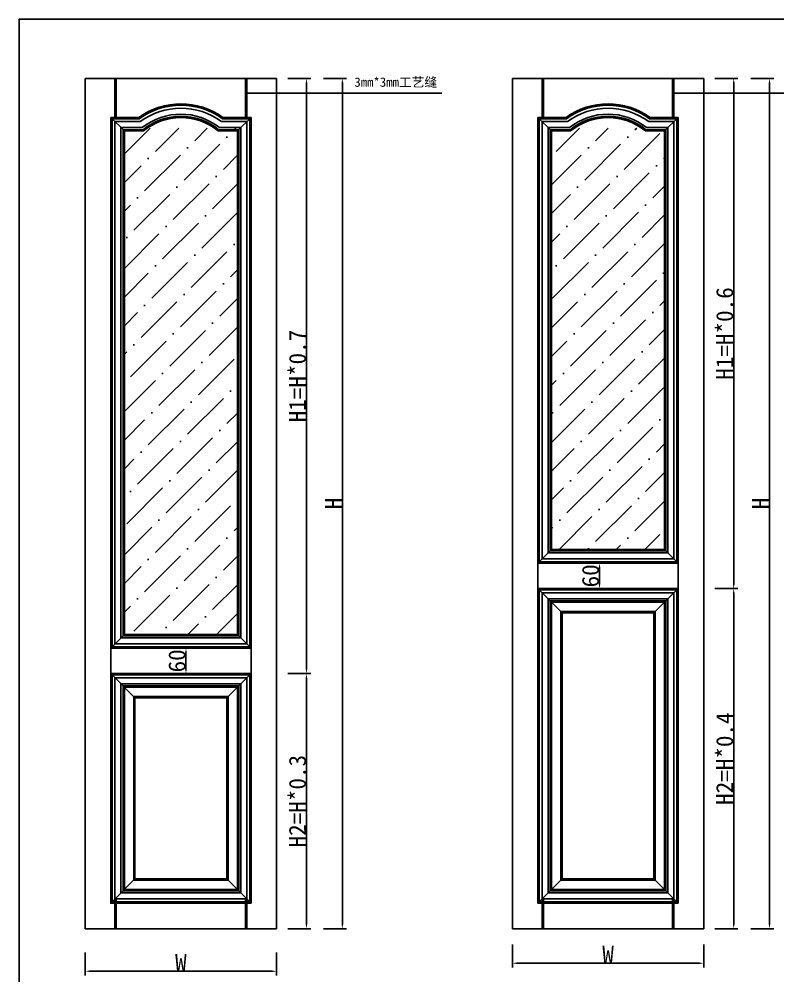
# Model space of a CAD drawing. Header units: millimetres. Extents: x 85186 to 129000, y -77269 to -36327.
# Drawn here: x 115951 to 117736, y -48474 to -46224 of the extents above; entities that cross this region are included whole.
import ezdxf

# ---------------------------------------------------------------- set-up
doc = ezdxf.new("R2010")
doc.units = ezdxf.units.MM
doc.styles.get("Standard").update_dxf_attribs({"font": 'SimSun.ttf'})
doc.styles.add('ZB_宋体', font='SimSun.ttf')
doc.dimstyles.new('客来福标注小', dxfattribs={"dimscale": 20, "dimtxt": 2, "dimasz": 0.5, "dimexe": 0.5, "dimexo": 0, "dimgap": 0.05, "dimtad": 1, "dimdec": 0, "dimzin": 0, "dimdsep": 46, "dimtxsty": 'Standard', "dimcen": 0, "dimclrd": 256, "dimclre": 256, "dimclrt": 256, "dimadec": 0, "dimazin": 0, "dimtfac": 1, "dimtdec": 0, "dimtofl": 0, "dimtmove": 1, "dimatfit": 3, "dimfxl": 2.2, "dimfxlon": 1, "dimtolj": 1, "dimtzin": 0, "dimarcsym": 0})
pattern_1 = [(45, (27729.256, -76683.466), (25.25697, 92.608891), [119.0625, -23.8125, 0, -23.8125])]

# ---------------------------------------------------------------- blocks, each defined once
blk = doc.blocks.new('*D1255')
at = {"lineweight": -2, "transparency": 16777216}
for p, q in [((116667.7, -46363.2), (116721.7, -46363.2)), ((116711.7, -46373.2), (116711.7, -48353.2)), ((116667.7, -48363.2), (116721.7, -48363.2))]:
    blk.add_line(p, q, dxfattribs=at)
at = {"transparency": 16777216}
for points in [[(116710, -46373.2), (116713.3, -46373.2), (116711.7, -46363.2)], [(116710, -48353.2), (116713.3, -48353.2), (116711.7, -48363.2)]]:
    blk.add_solid(points, dxfattribs=at)
at = {"layer": 'Defpoints', "color": 0, "transparency": 16777216}
for p in [(116601.2, -46363.2), (116601.2, -48363.2), (116711.7, -48363.2)]:
    blk.add_point(p, dxfattribs=at)
at = {"transparency": 16777216, "insert": (116690.7, -47363.2), "char_height": 40, "attachment_point": 5, "rotation": 90, "style": 'ZB_宋体'}
blk.add_mtext('\\A1;H', dxfattribs=at)
blk = doc.blocks.new('*D1256')
at = {"lineweight": -2, "transparency": 16777216}
for p, q in [((116583.3, -47763.2), (116637.3, -47763.2)), ((116627.3, -47773.2), (116627.3, -48353.2)), ((116583.3, -48363.2), (116637.3, -48363.2))]:
    blk.add_line(p, q, dxfattribs=at)
at = {"transparency": 16777216}
for points in [[(116625.6, -47773.2), (116629, -47773.2), (116627.3, -47763.2)], [(116625.6, -48353.2), (116629, -48353.2), (116627.3, -48363.2)]]:
    blk.add_solid(points, dxfattribs=at)
at = {"layer": 'Defpoints', "color": 0, "transparency": 16777216}
for p in [(116496.8, -47763.2), (116556.8, -48363.2), (116627.3, -48363.2)]:
    blk.add_point(p, dxfattribs=at)
at = {"transparency": 16777216, "insert": (116606.3, -48063.2), "char_height": 40, "attachment_point": 5, "rotation": 90, "style": 'ZB_宋体'}
blk.add_mtext('\\A1;H2=H*0.3', dxfattribs=at)
blk = doc.blocks.new('*D1750')
at = {"lineweight": -2, "transparency": 16777216}
for p, q in [((116583.3, -46363.2), (116637.3, -46363.2)), ((116627.3, -47753.2), (116627.3, -46373.2)), ((116583.3, -47763.2), (116637.3, -47763.2))]:
    blk.add_line(p, q, dxfattribs=at)
at = {"transparency": 16777216}
for points in [[(116625.6, -46373.2), (116629, -46373.2), (116627.3, -46363.2)], [(116625.6, -47753.2), (116629, -47753.2), (116627.3, -47763.2)]]:
    blk.add_solid(points, dxfattribs=at)
at = {"layer": 'Defpoints', "color": 0, "transparency": 16777216}
for p in [(116496.8, -46363.2), (116627.3, -46363.2), (116496.8, -47763.2)]:
    blk.add_point(p, dxfattribs=at)
at = {"transparency": 16777216, "insert": (116606.3, -47063.2), "char_height": 40, "attachment_point": 5, "rotation": 90, "style": 'ZB_宋体'}
blk.add_mtext('\\A1;H1=H*0.7', dxfattribs=at)
blk = doc.blocks.new('*D1751')
at = {"lineweight": -2, "transparency": 16777216}
for p, q in [((116106.8, -48419.3), (116106.8, -48473.3)), ((116556.8, -48419.3), (116556.8, -48473.3)), ((116116.8, -48463.3), (116546.8, -48463.3))]:
    blk.add_line(p, q, dxfattribs=at)
at = {"transparency": 16777216}
for points in [[(116116.8, -48461.6), (116116.8, -48465), (116106.8, -48463.3)], [(116546.8, -48461.6), (116546.8, -48465), (116556.8, -48463.3)]]:
    blk.add_solid(points, dxfattribs=at)
at = {"layer": 'Defpoints', "color": 0, "transparency": 16777216}
for p in [(116106.8, -48300.9), (116556.8, -48300.9), (116556.8, -48463.3)]:
    blk.add_point(p, dxfattribs=at)
at = {"transparency": 16777216, "insert": (116331.8, -48442.3), "char_height": 40, "attachment_point": 5}
blk.add_mtext('\\A1;W', dxfattribs=at)
blk = doc.blocks.new('*D1247')
at = {"lineweight": -2, "transparency": 16777216}
for p, q in [((117672.6, -46363.2), (117726.6, -46363.2)), ((117716.6, -46373.2), (117716.6, -48353.2)), ((117672.6, -48363.2), (117726.6, -48363.2))]:
    blk.add_line(p, q, dxfattribs=at)
at = {"transparency": 16777216}
for points in [[(117715, -46373.2), (117718.3, -46373.2), (117716.6, -46363.2)], [(117715, -48353.2), (117718.3, -48353.2), (117716.6, -48363.2)]]:
    blk.add_solid(points, dxfattribs=at)
at = {"layer": 'Defpoints', "color": 0, "transparency": 16777216}
for p in [(117606.2, -46363.2), (117606.2, -48363.2), (117716.6, -48363.2)]:
    blk.add_point(p, dxfattribs=at)
at = {"transparency": 16777216, "insert": (117695.6, -47363.2), "char_height": 40, "attachment_point": 5, "rotation": 90, "style": 'ZB_宋体'}
blk.add_mtext('\\A1;H', dxfattribs=at)
blk = doc.blocks.new('*D1248')
at = {"lineweight": -2, "transparency": 16777216}
for p, q in [((117588.3, -47563.2), (117642.3, -47563.2)), ((117632.3, -47573.2), (117632.3, -48353.2)), ((117588.3, -48363.2), (117642.3, -48363.2))]:
    blk.add_line(p, q, dxfattribs=at)
at = {"transparency": 16777216}
for points in [[(117630.6, -47573.2), (117634, -47573.2), (117632.3, -47563.2)], [(117630.6, -48353.2), (117634, -48353.2), (117632.3, -48363.2)]]:
    blk.add_solid(points, dxfattribs=at)
at = {"layer": 'Defpoints', "color": 0, "transparency": 16777216}
for p in [(117501.8, -47563.2), (117561.8, -48363.2), (117632.3, -48363.2)]:
    blk.add_point(p, dxfattribs=at)
at = {"transparency": 16777216, "insert": (117611.3, -47963.2), "char_height": 40, "attachment_point": 5, "rotation": 90, "style": 'ZB_宋体'}
blk.add_mtext('\\A1;H2=H*0.4', dxfattribs=at)
blk = doc.blocks.new('*D1736')
at = {"lineweight": -2, "transparency": 16777216}
for p, q in [((117588.3, -46363.2), (117642.3, -46363.2)), ((117632.3, -47553.2), (117632.3, -46373.2)), ((117588.3, -47563.2), (117642.3, -47563.2))]:
    blk.add_line(p, q, dxfattribs=at)
at = {"transparency": 16777216}
for points in [[(117630.6, -46373.2), (117634, -46373.2), (117632.3, -46363.2)], [(117630.6, -47553.2), (117634, -47553.2), (117632.3, -47563.2)]]:
    blk.add_solid(points, dxfattribs=at)
at = {"layer": 'Defpoints', "color": 0, "transparency": 16777216}
for p in [(117501.8, -46363.2), (117632.3, -46363.2), (117501.8, -47563.2)]:
    blk.add_point(p, dxfattribs=at)
at = {"transparency": 16777216, "insert": (117611.3, -46963.2), "char_height": 40, "attachment_point": 5, "rotation": 90, "style": 'ZB_宋体'}
blk.add_mtext('\\A1;H1=H*0.6', dxfattribs=at)
blk = doc.blocks.new('*D1737')
at = {"lineweight": -2, "transparency": 16777216}
for p, q in [((117111.8, -48400.4), (117111.8, -48454.4)), ((117561.8, -48400.4), (117561.8, -48454.4)), ((117121.8, -48444.4), (117551.8, -48444.4))]:
    blk.add_line(p, q, dxfattribs=at)
at = {"transparency": 16777216}
for points in [[(117121.8, -48442.7), (117121.8, -48446.1), (117111.8, -48444.4)], [(117551.8, -48442.7), (117551.8, -48446.1), (117561.8, -48444.4)]]:
    blk.add_solid(points, dxfattribs=at)
at = {"layer": 'Defpoints', "color": 0, "transparency": 16777216}
for p in [(117111.8, -48282), (117561.8, -48282), (117561.8, -48444.4)]:
    blk.add_point(p, dxfattribs=at)
at = {"transparency": 16777216, "insert": (117336.8, -48423.4), "char_height": 40, "attachment_point": 5}
blk.add_mtext('\\A1;W', dxfattribs=at)
blk = doc.blocks.new('*D1740')
at = {"lineweight": -2, "transparency": 16777216}
for p, q in [((116387.8, -47703.2), (116333.8, -47703.2)), ((116343.8, -47753.2), (116343.8, -47713.2)), ((116387.8, -47763.2), (116333.8, -47763.2))]:
    blk.add_line(p, q, dxfattribs=at)
at = {"transparency": 16777216}
for points in [[(116342.2, -47713.2), (116345.5, -47713.2), (116343.8, -47703.2)], [(116342.2, -47753.2), (116345.5, -47753.2), (116343.8, -47763.2)]]:
    blk.add_solid(points, dxfattribs=at)
at = {"layer": 'Defpoints', "color": 0, "transparency": 16777216}
for p in [(116343.8, -47703.2), (116496.8, -47703.2), (116496.8, -47763.2)]:
    blk.add_point(p, dxfattribs=at)
at = {"transparency": 16777216, "insert": (116322.8, -47733.2), "char_height": 40, "attachment_point": 5, "rotation": 90, "style": 'ZB_宋体'}
blk.add_mtext('\\A1;60', dxfattribs=at)
blk = doc.blocks.new('*D1741')
at = {"lineweight": -2, "transparency": 16777216}
for p, q in [((117355.7, -47503.2), (117306.6, -47503.2)), ((117316.6, -47513.2), (117316.6, -47553.2)), ((117355.7, -47563.2), (117306.6, -47563.2))]:
    blk.add_line(p, q, dxfattribs=at)
at = {"transparency": 16777216}
for points in [[(117314.9, -47513.2), (117318.3, -47513.2), (117316.6, -47503.2)], [(117314.9, -47553.2), (117318.3, -47553.2), (117316.6, -47563.2)]]:
    blk.add_solid(points, dxfattribs=at)
at = {"layer": 'Defpoints', "color": 0, "transparency": 16777216}
for p in [(117355.7, -47503.2), (117316.6, -47563.2), (117355.7, -47563.2)]:
    blk.add_point(p, dxfattribs=at)
at = {"transparency": 16777216, "insert": (117295.6, -47533.2), "char_height": 40, "attachment_point": 5, "rotation": 90, "style": 'ZB_宋体'}
blk.add_mtext('\\A1;60', dxfattribs=at)

msp = doc.modelspace()

# ---------------------------------------------------------------- hatches: boundary and pattern name
h = msp.add_hatch()
h.set_pattern_fill('ANSI36', color=4, scale=15)
h.set_pattern_definition(pattern_1)
h.paths.add_polyline_path([(116464.783, -47671.196), (116464.783, -46480.196), (116198.783, -46480.196), (116198.783, -47671.196)])
h = msp.add_hatch()
h.set_pattern_fill('ANSI36', color=4, scale=15)
h.set_pattern_definition(pattern_1)
h.paths.add_polyline_path([(117469.782, -47471.196), (117469.782, -46480.196), (117203.782, -46480.196), (117203.782, -47471.196)])

# ---------------------------------------------------------------- linework, layer by layer
at = {"color": 0}
for p, q in [((118968.359, -46223.772), (115951.261, -46223.772)), ((115951.261, -46223.772), (118968.359, -46223.772)), ((118968.359, -46223.772), (115951.261, -46223.772)), ((116232.941, -46454.884), (116166.783, -46454.884)), ((116236.201, -46464.884), (116176.783, -46464.884)), ((116486.783, -46464.884), (116427.366, -46464.884)), ((116496.783, -46454.884), (116430.626, -46454.884)), ((117237.94, -46454.884), (117171.782, -46454.884)), ((117241.199, -46464.884), (117181.782, -46464.884)), ((117491.782, -46464.884), (117432.364, -46464.884)), ((117501.782, -46454.884), (117435.624, -46454.884)), ((116243.796, -46486.884), (116198.783, -46486.884)), ((116464.783, -46486.884), (116419.771, -46486.884)), ((117248.795, -46486.884), (117203.782, -46486.884)), ((117469.782, -46486.884), (117424.769, -46486.884))]:
    msp.add_line(p, q, dxfattribs=at)
for p, q in [((117261.144, -46223.772), (116466.363, -46223.772)), ((117592.607, -46223.772), (117261.144, -46223.772)), ((117261.144, -46223.772), (118406.276, -46223.772)), ((118406.276, -46223.772), (117592.607, -46223.772)), ((116556.783, -46363.196), (116106.783, -46363.196)), ((116106.783, -46363.196), (116106.783, -47703.196)), ((116176.783, -46454.884), (116176.783, -46363.196)), ((116179.783, -46454.884), (116179.783, -46363.196)), ((116483.783, -46454.884), (116483.783, -46363.196)), ((116486.783, -46454.884), (116486.783, -46363.196)), ((116556.783, -47703.196), (116556.783, -46363.196)), ((117561.782, -46363.196), (117111.782, -46363.196)), ((117111.782, -46363.196), (117111.782, -47503.196)), ((117181.782, -46454.884), (117181.782, -46363.196)), ((117184.782, -46454.884), (117184.782, -46363.196)), ((117488.782, -46454.884), (117488.782, -46363.196)), ((117491.782, -46454.884), (117491.782, -46363.196)), ((117561.782, -47503.196), (117561.782, -46363.196)), ((116166.783, -46454.884), (116166.783, -47703.196)), ((116198.783, -46486.884), (116166.783, -46454.884)), ((116176.783, -46464.884), (116176.783, -47693.196)), ((116464.783, -46486.884), (116496.783, -46454.884)), ((116486.783, -47693.196), (116486.783, -46464.884)), ((116496.783, -47703.196), (116496.783, -46454.884)), ((117171.782, -46454.884), (117171.782, -47503.196)), ((117203.782, -46486.884), (117171.782, -46454.884)), ((117181.782, -46464.884), (117181.782, -47493.196)), ((117469.782, -46486.884), (117501.782, -46454.884)), ((117491.782, -47493.196), (117491.782, -46464.884)), ((117501.782, -47503.196), (117501.782, -46454.884)), ((116198.783, -46486.884), (116198.783, -47671.196)), ((116464.783, -47671.196), (116464.783, -46486.884)), ((117203.782, -46486.884), (117203.782, -47471.196)), ((117469.782, -47471.196), (117469.782, -46486.884)), ((117203.782, -47471.196), (117171.782, -47503.196)), ((117203.782, -47471.196), (117469.782, -47471.196)), ((117469.782, -47471.196), (117501.782, -47503.196)), ((117111.782, -47503.196), (117111.782, -48363.196)), ((117171.782, -47573.196), (117171.782, -47493.196)), ((117171.782, -47503.196), (117501.782, -47503.196)), ((117181.782, -47493.196), (117491.782, -47493.196)), ((117181.782, -47493.196), (117181.782, -47493.196)), ((117184.782, -47493.196), (117184.782, -47493.196)), ((117488.782, -47493.196), (117488.782, -47493.196)), ((117491.782, -47493.196), (117491.782, -47493.196)), ((117501.782, -47573.196), (117501.782, -47493.196)), ((117561.782, -48363.196), (117561.782, -47503.196)), ((117228.782, -47620.196), (117171.782, -47563.196)), ((117444.782, -47620.196), (117501.782, -47563.196)), ((116198.783, -47671.196), (116166.783, -47703.196)), ((116198.783, -47671.196), (116464.783, -47671.196)), ((116464.783, -47671.196), (116496.783, -47703.196)), ((116106.783, -47703.196), (116106.783, -48363.196)), ((116166.783, -47773.196), (116166.783, -47693.196)), ((116166.783, -47703.196), (116496.783, -47703.196)), ((116176.783, -47693.196), (116486.783, -47693.196)), ((116176.783, -47693.196), (116176.783, -47693.196)), ((116179.783, -47693.196), (116179.783, -47693.196)), ((116483.783, -47693.196), (116483.783, -47693.196)), ((116486.783, -47693.196), (116486.783, -47693.196)), ((116496.783, -47773.196), (116496.783, -47693.196)), ((116556.783, -48363.196), (116556.783, -47703.196)), ((116223.783, -47820.196), (116166.783, -47763.196)), ((116439.783, -47820.196), (116496.783, -47763.196)), ((116223.783, -48246.196), (116166.783, -48303.196)), ((116439.783, -48246.196), (116496.783, -48303.196)), ((117228.782, -48246.196), (117171.782, -48303.196)), ((117444.782, -48246.196), (117501.782, -48303.196)), ((116176.783, -48293.196), (116176.783, -48363.196)), ((116179.783, -48293.196), (116179.783, -48363.196)), ((116483.783, -48293.196), (116483.783, -48363.196)), ((116486.783, -48293.196), (116486.783, -48363.196)), ((117181.782, -48293.196), (117181.782, -48363.196)), ((117184.782, -48293.196), (117184.782, -48363.196)), ((117488.782, -48293.196), (117488.782, -48363.196)), ((117491.782, -48293.196), (117491.782, -48363.196)), ((116106.783, -48363.196), (116556.783, -48363.196)), ((117111.782, -48363.196), (117561.782, -48363.196))]:
    msp.add_line(p, q)
at = {"color": 252}
for p, q in [((116169.783, -46457.884), (116169.783, -47700.196)), ((116233.907, -46457.884), (116169.783, -46457.884)), ((116493.783, -46457.884), (116429.659, -46457.884)), ((116493.783, -47700.196), (116493.783, -46457.884)), ((117174.782, -46457.884), (117174.782, -47500.196)), ((117238.906, -46457.884), (117174.782, -46457.884)), ((117498.782, -46457.884), (117434.658, -46457.884)), ((117498.782, -47500.196), (117498.782, -46457.884)), ((116190.783, -46478.884), (116190.783, -47679.196)), ((116240.961, -46478.884), (116190.783, -46478.884)), ((116195.783, -46483.884), (116195.783, -47674.196)), ((116242.722, -46483.884), (116195.783, -46483.884)), ((116467.783, -46483.884), (116420.845, -46483.884)), ((116472.783, -46478.884), (116422.606, -46478.884)), ((116467.783, -47674.196), (116467.783, -46483.884)), ((116472.783, -47679.196), (116472.783, -46478.884)), ((117195.782, -46478.884), (117195.782, -47479.196)), ((117245.959, -46478.884), (117195.782, -46478.884)), ((117200.782, -46483.884), (117200.782, -47474.196)), ((117247.721, -46483.884), (117200.782, -46483.884)), ((117472.782, -46483.884), (117425.843, -46483.884)), ((117477.782, -46478.884), (117427.605, -46478.884)), ((117472.782, -47474.196), (117472.782, -46483.884)), ((117477.782, -47479.196), (117477.782, -46478.884)), ((117195.782, -47479.196), (117477.782, -47479.196)), ((117200.782, -47474.196), (117472.782, -47474.196)), ((117174.782, -47500.196), (117498.782, -47500.196)), ((116190.783, -47679.196), (116472.783, -47679.196)), ((116195.783, -47674.196), (116467.783, -47674.196)), ((116169.783, -47700.196), (116493.783, -47700.196))]:
    msp.add_line(p, q, dxfattribs=at)
at = {"color": 0}
msp.add_lwpolyline([(115951.261, -46223.772), (118968.359, -46223.772), (118968.359, -49112.466), (115951.261, -49112.466)], close=True, dxfattribs=at)
for points in [[(117501.782, -48303.196), (117501.782, -47563.196), (117171.782, -47563.196), (117171.782, -48303.196)], [(117491.782, -48293.196), (117491.782, -47573.196), (117181.782, -47573.196), (117181.782, -48293.196)], [(117469.782, -48271.196), (117469.782, -47595.196), (117203.782, -47595.196), (117203.782, -48271.196)], [(117444.782, -48246.196), (117444.782, -47620.196), (117228.782, -47620.196), (117228.782, -48246.196)], [(116496.783, -48303.196), (116496.783, -47763.196), (116166.783, -47763.196), (116166.783, -48303.196)], [(116486.783, -48293.196), (116486.783, -47773.196), (116176.783, -47773.196), (116176.783, -48293.196)], [(116464.783, -48271.196), (116464.783, -47795.196), (116198.783, -47795.196), (116198.783, -48271.196)], [(116439.783, -48246.196), (116439.783, -47820.196), (116223.783, -47820.196), (116223.783, -48246.196)]]:
    msp.add_lwpolyline(points, close=True)
at = {"color": 252}
for points in [[(117498.782, -48300.196), (117498.782, -47566.196), (117174.782, -47566.196), (117174.782, -48300.196)], [(117477.782, -48279.196), (117477.782, -47587.196), (117195.782, -47587.196), (117195.782, -48279.196)], [(117472.782, -48274.196), (117472.782, -47592.196), (117200.782, -47592.196), (117200.782, -48274.196)], [(117447.782, -48249.196), (117447.782, -47617.196), (117225.782, -47617.196), (117225.782, -48249.196)], [(116493.783, -48300.196), (116493.783, -47766.196), (116169.783, -47766.196), (116169.783, -48300.196)], [(116472.783, -48279.196), (116472.783, -47787.196), (116190.783, -47787.196), (116190.783, -48279.196)], [(116467.783, -48274.196), (116467.783, -47792.196), (116195.783, -47792.196), (116195.783, -48274.196)], [(116442.783, -48249.196), (116442.783, -47817.196), (116220.783, -47817.196), (116220.783, -48249.196)]]:
    msp.add_lwpolyline(points, close=True, dxfattribs=at)
at = {"color": 0}
for centre, radius, start, end in [((116331.783, -46593.196), 170, 54.449138, 125.550862), ((117336.782, -46593.196), 170, 54.449138, 125.550862), ((116331.783, -46593.196), 160, 53.316688, 126.683312), ((117336.782, -46593.196), 160, 53.316688, 126.683312), ((116331.783, -46593.196), 138, 50.387705, 129.612295), ((117336.782, -46593.196), 138, 50.387705, 129.612295)]:
    msp.add_arc(centre, radius, start, end, dxfattribs=at)
at = {"color": 252}
for centre, radius, start, end in [((116331.783, -46593.196), 167, 54.120481, 125.879519), ((117336.782, -46593.196), 167, 54.120481, 125.879519), ((116331.783, -46593.196), 146, 51.532262, 128.467738), ((116331.783, -46593.196), 141, 50.828797, 129.171203), ((117336.782, -46593.196), 146, 51.532262, 128.467738), ((117336.782, -46593.196), 141, 50.828797, 129.171203)]:
    msp.add_arc(centre, radius, start, end, dxfattribs=at)

# ---------------------------------------------------------------- texts
at = {"lineweight": 25, "insert": (116739.966, -46360.92), "char_height": 22, "width": 652.72448, "attachment_point": 1, "style": 'ZB_宋体'}
msp.add_mtext('3mm*3mm工艺缝', dxfattribs=at)

# ---------------------------------------------------------------- dimensions: what is measured, and where the dimension line sits
at = {"color": 0}
for base, p1, p2, text, picture, middle in [((116627.298, -46363.196), (116496.783, -47763.196), (116496.783, -46363.196), 'H1=H*0.7', '*D1750', (116606.298, -47063.196)), ((116711.651, -48363.196), (116601.171, -46363.196), (116601.171, -48363.196), 'H', '*D1255', (116690.651, -47363.196)), ((117632.296, -46363.196), (117501.782, -47563.196), (117501.782, -46363.196), 'H1=H*0.6', '*D1736', (117611.296, -46963.196)), ((117716.649, -48363.196), (117606.169, -46363.196), (117606.169, -48363.196), 'H', '*D1247', (117695.649, -47363.196)), ((117632.296, -48363.196), (117501.782, -47563.196), (117561.782, -48363.196), 'H2=H*0.4', '*D1248', (117611.296, -47963.196)), ((116627.298, -48363.196), (116496.783, -47763.196), (116556.783, -48363.196), 'H2=H*0.3', '*D1256', (116606.298, -48063.196))]:
    dim = msp.add_linear_dim(base=base, p1=p1, p2=p2, angle=90, text=text, dimstyle='客来福标注小', override={"dimtxsty": 'ZB_宋体'}, dxfattribs=at)
    dim.commit()
    dim.dimension.update_dxf_attribs({"geometry": picture, "text_midpoint": middle})
for base, p1, p2, picture, middle in [((117316.597, -47563.196), (117355.742, -47503.196), (117355.742, -47563.196), '*D1741', (117295.597, -47533.196)), ((116343.822, -47703.196), (116496.783, -47763.196), (116496.783, -47703.196), '*D1740', (116322.822, -47733.196))]:
    dim = msp.add_linear_dim(base=base, p1=p1, p2=p2, angle=90, dimstyle='客来福标注小', override={"dimtxsty": 'ZB_宋体'}, dxfattribs=at)
    dim.commit()
    dim.dimension.update_dxf_attribs({"geometry": picture, "text_midpoint": middle})
for base, p1, p2, picture, middle in [((117561.782, -48444.414), (117111.782, -48282.032), (117561.782, -48282.032), '*D1737', (117336.782, -48423.414)), ((116556.783, -48463.289), (116106.783, -48300.907), (116556.783, -48300.907), '*D1751', (116331.783, -48442.289))]:
    dim = msp.add_linear_dim(base=base, p1=p1, p2=p2, text='W', dimstyle='客来福标注小', dxfattribs=at)
    dim.commit()
    dim.dimension.update_dxf_attribs({"geometry": picture, "text_midpoint": middle})

# ---------------------------------------------------------------- leaders
for points in [[(116486.783, -46398.196), (116946.083, -46398.196)], [(117491.782, -46398.197), (117951.081, -46398.197)]]:
    msp.add_leader(points, dimstyle='客来福标注小', override={"dimgap": 0.05, "dimtad": 0, "dimfxl": 5, "dimarcsym": 1}, dxfattribs=at)

doc.saveas('drawing.dxf')
